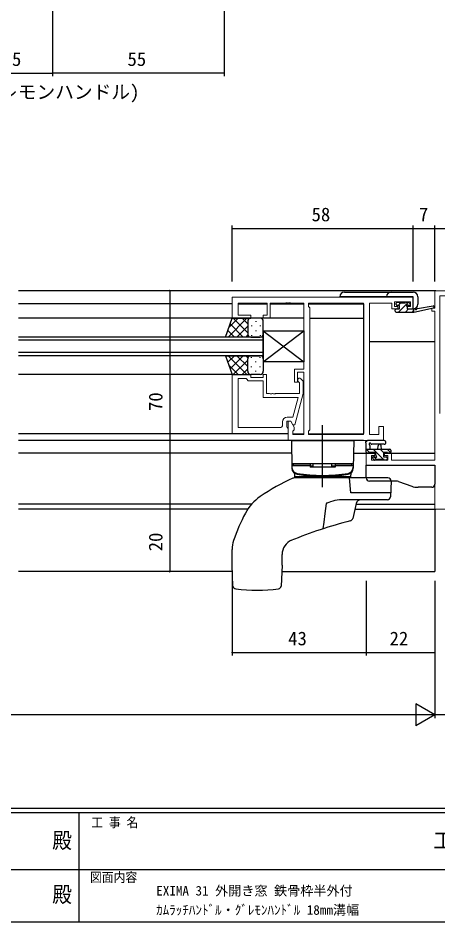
# Model space of a CAD drawing. Units: millimetres, scale not verified. Extents: x -1107 to 397, y -282 to 282.
# Drawn here: x -28.2 to 106.3, y -282.1 to 7.8 of the extents above; entities that cross this region are included whole.
import ezdxf
from ezdxf.enums import TextEntityAlignment as Align

# ---------------------------------------------------------------- set-up
doc = ezdxf.new("R2010")
doc.units = ezdxf.units.MM
doc.header["$LTSCALE"] = 2
for name, color, linetype in [('0-1_USER1', 3, 'Continuous'), ('0-3_YKK_12', 2, 'Continuous'), ('0-4_YKK_13', 4, 'Continuous'), ('0-6_YKK_D', 6, 'Continuous'), ('0-7_YKK_ZWAK', 7, 'Continuous')]:
    doc.layers.add(name, color=color, linetype=linetype)
doc.layers.add('0-2_YKK_11', color=7, linetype='Continuous', lineweight=18)
doc.styles.add('ＭＳ ゴシック', font='')
doc.styles.get('ＭＳ ゴシック').set_extended_font_data('MS Gothic')

msp = doc.modelspace()

# ---------------------------------------------------------------- linework, layer by layer
at = {"layer": '0-2_YKK_11'}
for p, q in [((82.419, -83.63), (82.419, -125.77)), ((56.549, -122.57), (56.549, -121.7))]:
    msp.add_line(p, q, dxfattribs=at)
for points in [[(106.979, -119.07), (106.979, -81.33), (124.391, -81.33), (124.574, -81.21), (125.124, -81.21), (125.307, -81.33), (125.391, -81.33), (125.574, -81.21), (126.124, -81.21), (126.307, -81.33), (135.349, -81.33), (135.349, -79.7), (105.349, -79.7), (105.349, -85.2), (104.349, -85.2), (104.349, -86.2), (105.349, -86.2)], [(98.349, -81.7), (40.349, -81.7), (40.349, -88.5), (46.349, -88.5), (46.349, -87.5), (42.279, -87.5), (42.279, -83.63), (51.549, -83.63), (51.549, -87.5), (50.349, -87.5), (50.349, -88.5), (52.549, -88.5), (52.549, -83.63), (57.391, -83.63), (57.574, -83.51), (58.124, -83.51), (58.307, -83.63), (58.391, -83.63), (58.574, -83.51), (59.124, -83.51), (59.307, -83.63), (63.349, -83.63), (63.349, -104.8), (60.349, -104.8), (60.349, -109), (61.349, -109), (61.349, -105.8), (63.349, -105.8), (63.349, -125.77), (59.849, -125.77), (59.849, -124.7), (60.279, -124.27), (60.279, -123.457), (59.149, -121.5), (58.349, -121.5), (58.349, -127.7), (88.849, -127.7), (88.849, -123.2), (87.349, -123.2), (87.349, -125.77)], [(87.349, -125.77), (84.349, -125.77), (84.349, -83.63), (91.549, -83.63), (91.549, -84.43), (91.549, -85.5), (93.449, -85.5), (93.449, -84.7), (92.349, -84.7), (92.349, -83.2), (97.549, -83.2), (97.549, -84.7), (96.449, -84.7), (96.449, -85.5), (98.349, -85.5), (98.349, -81.7)], [(105.349, -86.2), (105.349, -133.97), (91.449, -133.97), (91.449, -131.7), (89.149, -131.7), (89.149, -132.5), (90.249, -132.5), (90.249, -133.97), (84.979, -133.97), (84.979, -132.5), (86.149, -132.5), (86.149, -131.7), (83.349, -131.7), (83.349, -135.6), (105.349, -135.6), (105.349, -149.7), (130.349, -149.7)], [(40.349, -125.5), (40.349, -106.5), (46.349, -106.5), (46.349, -107.5), (50.349, -107.5), (50.349, -106.5), (51.349, -106.5), (51.349, -112.6), (52.391, -112.6), (52.574, -112.72), (53.124, -112.72), (53.307, -112.6), (53.391, -112.6), (53.574, -112.72), (54.124, -112.72), (54.307, -112.6), (61.949, -112.6), (61.949, -109.149), (61.525, -108.724)], [(62.373, -107.876), (63.149, -108.651), (63.149, -112.597), (60.442, -122.7), (59.842, -122.7), (59.149, -121.5), (57.849, -121.5), (57.849, -123.3), (58.049, -123.5), (58.349, -123.8), (58.349, -125.5), (40.349, -125.5)], [(42.279, -107.8), (42.279, -123.57), (55.549, -123.57)], [(58.049, -120.2), (59.869, -120.2), (61.558, -113.9), (50.349, -113.9), (50.349, -108.5), (45.549, -108.5), (45.049, -108), (44.849, -107.8), (42.279, -107.8), (42.279, -123.57)]]:
    msp.add_lwpolyline(points, dxfattribs=at)
msp.add_lwpolyline([(82.419, -83.63), (82.419, -125.77), (64.849, -125.77), (64.849, -124.7), (65.279, -124.27), (65.279, -85.13), (64.849, -84.7), (64.849, -83.63)], close=True, dxfattribs=at)
for centre, radius, start, end in [((61.949, -108.3), 0.6, 44.99999, 225.00001), ((58.049, -121.7), 1.5, 90.00001, 179.99999), ((55.549, -122.57), 1, 270.00001, 359.99999)]:
    msp.add_arc(centre, radius, start, end, dxfattribs=at)
at = {"layer": '0-3_YKK_12'}
for p, q in [((105.649, -79.7), (-28.151, -79.7)), ((40.349, -83.9), (-28.151, -83.9)), ((42.281, -83.9), (51.548, -83.9)), ((52.551, -83.9), (63.348, -83.9)), ((64.851, -83.9), (82.419, -83.9)), ((82.419, -83.9), (82.419, -125.47)), ((63.349, -88.5), (-28.151, -88.5)), ((65.279, -88.5), (82.419, -88.5)), ((50.35, -94.501), (-28.151, -94.501)), ((50.35, -95.501), (-28.151, -95.501)), ((50.35, -100.501), (50.35, -94.501)), ((84.349, -95.9), (105.349, -95.9)), ((50.35, -99.501), (-28.151, -99.501)), ((50.35, -100.501), (-28.151, -100.501)), ((40.349, -106.5), (-28.151, -106.5)), ((58.349, -125.5), (-28.151, -125.5)), ((59.851, -125.5), (63.348, -125.5)), ((64.851, -125.5), (82.419, -125.5)), ((82.419, -127.7), (-28.151, -127.7)), ((59.419, -131.7), (-28.151, -131.7)), ((79.279, -131.7), (86.449, -131.7)), ((88.849, -131.7), (105.349, -131.7)), ((104.849, -135.601), (104.849, -135.6)), ((46.634, -148.07), (-28.151, -148.07)), ((45.38, -149.7), (-28.151, -149.7)), ((79.749, -149.7), (105.649, -149.7)), ((80.075, -148.07), (105.349, -148.07)), ((105.349, -149.7), (105.349, -169.7)), ((40.436, -169.7), (-28.151, -169.7)), ((56.262, -169.7), (105.349, -169.7))]:
    msp.add_line(p, q, dxfattribs=at)
at = {"layer": '0-4_YKK_13'}
for p, q in [((76.351, -80.08), (98.351, -80.08)), ((98.351, -81.58), (74.851, -81.58)), ((92.951, -84.1), (92.951, -83.6)), ((93.251, -83.3), (93.751, -83.3)), ((93.525, -84.4), (94.425, -83.5)), ((93.67, -86.5), (96.853, -83.318)), ((93.951, -83.5), (95.951, -83.5)), ((96.151, -83.3), (96.751, -83.3)), ((96.963, -83.388), (97.463, -83.888)), ((98.351, -85.48), (98.351, -81.58)), ((99.851, -81.58), (99.851, -83.98)), ((92.651, -86.2), (92.651, -85.8)), ((92.951, -85.5), (94.051, -85.5)), ((92.951, -86.5), (98.649, -86.5)), ((95.916, -86.5), (96.916, -85.5)), ((97.251, -84.4), (96.912, -84.4)), ((98.161, -86.5), (98.649, -86.011)), ((98.649, -86.5), (104.915, -85.093)), ((98.649, -85.5), (98.736, -85.486)), ((98.649, -86.5), (98.649, -85.5)), ((99.762, -85.32), (104.801, -84.504)), ((45.081, -88.501), (39.081, -94.501)), ((42.252, -88.501), (39.292, -91.461)), ((45.349, -93.121), (40.729, -88.501)), ((45.349, -90.292), (43.557, -88.501)), ((45.349, -89.501), (45.349, -93.101)), ((49.349, -88.501), (46.349, -88.501)), ((47.986, -89.421), (47.986, -89.621)), ((50.349, -93.501), (50.349, -89.501)), ((41.072, -94.501), (38.96, -92.389)), ((43.9, -94.501), (39.705, -90.305)), ((45.349, -91.061), (41.909, -94.501)), ((45.349, -89.901), (45.349, -93.501)), ((46.571, -90.836), (46.571, -91.036)), ((47.986, -92.451), (47.986, -92.651)), ((49.401, -90.836), (49.401, -91.036)), ((50.349, -102.5), (63.349, -92.5)), ((50.349, -92.5), (63.349, -102.5)), ((50.349, -92.5), (50.349, -102.5)), ((50.349, -92.5), (63.349, -92.5)), ((46.349, -94.501), (38.206, -94.501)), ((45.406, -93.832), (44.738, -94.501)), ((46.349, -94.501), (49.349, -94.501)), ((46.571, -93.866), (46.571, -94.066)), ((49.401, -93.866), (49.401, -94.066)), ((38.206, -100.501), (46.349, -100.501)), ((41.072, -100.501), (38.96, -102.612)), ((45.081, -106.501), (39.081, -100.501)), ((43.901, -100.501), (39.705, -104.696)), ((45.349, -103.94), (41.909, -100.501)), ((45.406, -101.169), (44.738, -100.501)), ((46.349, -100.501), (49.349, -100.501)), ((46.571, -101.136), (46.571, -100.936)), ((49.401, -101.136), (49.401, -100.936)), ((42.252, -106.501), (39.292, -103.54)), ((45.349, -101.88), (40.729, -106.501)), ((45.349, -105.101), (45.349, -101.501)), ((45.349, -105.501), (45.349, -101.901)), ((46.571, -104.166), (46.571, -103.966)), ((47.986, -102.551), (47.986, -102.351)), ((49.401, -104.166), (49.401, -103.966)), ((50.349, -101.501), (50.349, -105.501)), ((45.349, -104.709), (43.557, -106.501)), ((49.349, -106.501), (46.349, -106.501)), ((47.986, -105.581), (47.986, -105.381)), ((69.349, -142.7), (69.349, -122.77)), ((59.349, -127.7), (59.504, -136.593)), ((59.349, -127.7), (79.349, -127.7)), ((79.349, -127.7), (79.194, -136.593)), ((83.349, -131.4), (83.349, -128.72)), ((89.077, -127.7), (83.915, -127.7)), ((84.549, -129.32), (84.549, -130.5)), ((89.077, -128.9), (85.116, -128.903)), ((87.049, -130.5), (87.151, -129.356)), ((88.249, -130.5), (88.147, -129.356)), ((83.349, -130.5), (90.949, -130.5)), ((84.429, -131.587), (83.349, -130.507)), ((84.249, -131.7), (83.649, -131.7)), ((88.887, -133.8), (85.587, -130.5)), ((85.649, -132.9), (85.988, -132.9)), ((86.826, -133.985), (85.742, -132.9)), ((88.849, -131.517), (87.832, -130.5)), ((90.049, -133.2), (90.049, -133.7)), ((91.175, -131.598), (90.077, -130.5)), ((90.949, -131.7), (90.349, -131.7)), ((91.249, -130.8), (91.249, -131.4)), ((79.201, -135.2), (59.497, -135.2)), ((59.501, -135.7), (65.349, -135.7)), ((59.501, -135.7), (59.501, -136.249)), ((59.999, -135.7), (59.999, -135.2)), ((59.999, -135.2), (65.349, -135.2)), ((65.349, -135.2), (65.349, -136.2)), ((66.349, -135.88), (65.349, -135.88)), ((66.349, -135.88), (66.349, -135.2)), ((72.349, -135.88), (72.349, -135.2)), ((73.349, -135.88), (72.349, -135.88)), ((73.349, -135.2), (78.699, -135.2)), ((73.349, -135.7), (79.197, -135.7)), ((78.699, -135.7), (78.699, -135.2)), ((79.197, -135.7), (79.197, -136.249)), ((85.937, -133.912), (85.437, -133.412)), ((86.749, -134), (86.149, -134)), ((89.049, -133.8), (86.949, -133.8)), ((89.749, -134), (89.249, -134)), ((60.333, -138.299), (60.349, -139.2)), ((78.365, -138.299), (78.349, -139.2)), ((90.314, -139.7), (60.236, -139.7)), ((60.349, -139.2), (78.349, -139.2)), ((93, -140.701), (84.349, -140.701)), ((91.313, -140.735), (91.138, -145.735)), ((93.677, -140.819), (97.919, -142.346)), ((104.349, -142.701), (99.952, -142.701)), ((90.139, -146.7), (75.486, -146.7)), ((80.09, -147.878), (79.029, -152.698)), ((40.349, -167.7), (40.349, -162.669)), ((56.349, -167.7), (56.349, -164.296)), ((40.64, -174.357), (40.349, -167.7)), ((56.349, -167.7), (56.058, -174.357))]:
    msp.add_line(p, q, dxfattribs=at)
for points in [[(94.051, -85.5), (94.051, -84.4), (93.251, -84.4)], [(96.451, -84.861), (96.451, -85.5), (98.649, -85.5)], [(38.206, -94.501), (40.349, -88.501), (46.349, -88.501)], [(63.349, -92.5), (63.349, -102.5), (50.349, -102.5)], [(38.206, -100.501), (40.349, -106.501), (46.349, -106.501)], [(86.449, -132.439), (86.449, -131.5), (84.449, -131.5)], [(90.149, -131.5), (88.849, -131.5), (88.849, -132.9), (89.749, -132.9)], [(73.349, -135.2), (73.349, -136.2), (65.349, -136.2)], [(83.349, -139.701), (83.349, -135.601), (105.349, -135.601), (105.349, -141.701)], [(60.449, -139.7), (60.449, -139.2), (78.249, -139.2), (78.249, -139.7)], [(91.218, -144.463), (78.42, -144.463), (78.003, -139.7)], [(75.486, -146.7), (74.765, -146.734), (74.044, -146.827), (73.32, -146.971), (72.602, -147.156), (71.84, -147.389), (71.346, -147.558), (71.032, -147.672), (70.833, -147.748), (70.709, -147.798), (70.631, -147.831), (70.582, -147.855), (70.552, -147.872), (70.526, -147.892), (70.519, -147.901), (70.516, -147.911)], [(70.516, -147.911), (70.102, -151.088), (69.722, -153.895), (69.427, -156.036)]]:
    msp.add_lwpolyline(points, dxfattribs=at)
for centre, radius, start, end in [((76.351, -81.58), 1.5, 90, 180), ((91.351, -81.58), 1.5, 90, 180), ((98.351, -81.58), 1.5, 0, 90), ((93.251, -83.6), 0.3, 90, 180), ((93.751, -83.5), 0.2, 0, 90), ((96.151, -83.5), 0.2, 90, 180), ((96.751, -83.6), 0.3, 45, 90), ((97.251, -84.1), 0.3, 270, 45), ((98.351, -83.98), 1.5, 270, 0), ((92.951, -85.8), 0.3, 90, 180), ((92.951, -86.2), 0.3, 180, 270), ((93.251, -84.1), 0.3, 180, 270), ((96.451, -84.4), 0.25, 33.05573, 236.94427), ((96.151, -84.861), 0.3, 0, 56.94427), ((96.912, -84.1), 0.3, 213.05573, 270), ((98.784, -85.782), 0.3, 39.19754, 99.19754), ((99.249, -85.403), 0.3, 219.19754, 339.19754), ((99.81, -85.616), 0.3, 99.19754, 159.19754), ((104.849, -84.8), 0.3, 282.65862, 99.19754), ((46.349, -89.501), 1, 90, 180), ((46.349, -89.501), 1, 90, 180), ((49.349, -89.501), 1, 360, 90), ((46.349, -93.501), 1, 180, 270), ((46.349, -93.501), 1, 180, 270), ((49.349, -93.501), 1, 270, 360), ((46.349, -101.501), 1, 90, 180), ((46.349, -101.501), 1, 90, 180), ((49.349, -101.501), 1, 360, 90), ((46.349, -105.501), 1, 180, 270), ((46.349, -105.501), 1, 180, 270), ((49.349, -105.501), 1, 270, 360), ((83.349, -128.2), 0.3, 79.47122, 240), ((83.049, -128.72), 0.3, 0, 60), ((83.459, -127.61), 0.3, 259.47122, 319.47122), ((83.915, -128), 0.3, 90, 139.47122), ((84.549, -128.8), 0.3, 19.18976, 240), ((84.249, -129.32), 0.3, 0, 60), ((85.116, -128.603), 0.3, 199.18976, 270.04023), ((87.649, -129.4), 0.5, 5.09207, 174.90793), ((89.077, -128.3), 0.6, 270.04023, 90.04023), ((83.649, -131.4), 0.3, 180, 270), ((84.249, -131.5), 0.2, 270, 0), ((85.649, -133.2), 0.3, 90, 225), ((85.988, -133.2), 0.3, 33.05573, 90), ((86.449, -132.9), 0.25, 213.05573, 56.94427), ((86.749, -132.439), 0.3, 180, 236.94427), ((89.749, -133.2), 0.3, 0, 90), ((90.349, -131.5), 0.2, 180, 270), ((90.949, -130.8), 0.3, 0, 90), ((90.949, -131.4), 0.3, 270, 0), ((61.501, -136.249), 2, 180, 260.68785), ((77.197, -136.249), 2, 279.31215, 0), ((86.149, -133.7), 0.3, 225, 270), ((86.749, -133.8), 0.2, 270, 0), ((89.249, -133.8), 0.2, 180, 270), ((89.749, -133.7), 0.3, 270, 0), ((61.504, -136.558), 2, 181, 260.69127), ((60.083, -138.303), 0.25, 1, 50.84749), ((69.349, -88.388), 50.5, 260.68785, 279.31215), ((69.349, -88.697), 50.5, 260.69127, 279.30873), ((77.194, -136.558), 2, 279.30873, 359), ((78.615, -138.303), 0.25, 129.15251, 179), ((86.249, -199.175), 65, 113.98266, 124.58649), ((60.236, -140.7), 1, 90, 113.98266), ((84.349, -139.701), 1, 180, 270), ((84.349, -139.701), 1, 180, 270), ((90.314, -140.7), 1, 358, 90), ((93, -142.701), 2, 70.20112, 90), ((104.349, -141.701), 1, 270, 0), ((99.952, -136.701), 6, 250.20112, 270), ((57.867, -158.011), 15, 124.58649, 152.13548), ((81.555, -148.2), 1.5, 90, 167.59259), ((90.139, -145.7), 1, 270, 358), ((97.649, -179.043), 60, 152.13548, 161.27295), ((115.759, -298.7), 150, 104.46039, 112.17895), ((78.053, -152.484), 1, 284.46039, 347.59259), ((49.349, -162.669), 9, 161.27295, 180), ((61.349, -164.296), 5, 112.03923, 180), ((41.639, -174.314), 1, 182.5, 263.41335), ((48.349, -116.2), 59.5, 263.41335, 276.58665), ((55.059, -174.314), 1, 276.58665, 357.5)]:
    msp.add_arc(centre, radius, start, end, dxfattribs=at)
at = {"layer": '0-6_YKK_D'}
for p, q in [((-17.151, 13.129), (-17.151, -10.871)), ((-17.151, 13.129), (-17.151, -10.871)), ((37.849, 13.129), (37.849, -10.871)), ((-42.151, -9.871), (-17.151, -9.871)), ((37.849, -9.871), (-17.151, -9.871)), ((40.349, -76.7), (40.349, -58.7)), ((40.349, -59.7), (98.349, -59.7)), ((98.349, -76.7), (98.349, -58.7)), ((98.349, -76.7), (98.349, -58.7)), ((98.349, -59.7), (105.349, -59.7)), ((105.349, -76.7), (105.349, -58.7)), ((105.349, -76.7), (105.349, -58.7)), ((105.349, -59.7), (135.349, -59.7)), ((37.349, -79.7), (19.349, -79.7)), ((20.349, -79.7), (20.349, -149.7)), ((37.349, -149.7), (19.349, -149.7)), ((37.349, -149.7), (19.349, -149.7)), ((20.349, -149.7), (20.349, -169.7)), ((37.349, -169.7), (19.349, -169.7)), ((40.349, -172.7), (40.349, -196.7)), ((83.349, -172.7), (83.349, -196.7)), ((83.349, -172.7), (83.349, -196.7)), ((105.349, -172.7), (105.349, -216.7)), ((105.349, -172.7), (105.349, -196.7)), ((105.349, -172.7), (105.349, -216.7)), ((40.349, -195.7), (83.349, -195.7)), ((83.349, -195.7), (105.349, -195.7)), ((105.349, -215.7), (99.287, -212.2)), ((99.287, -212.2), (99.287, -219.2)), ((98.349, -215.7), (-157.651, -215.7)), ((105.349, -215.7), (93.225, -215.7)), ((105.349, -215.7), (99.287, -219.2)), ((130.349, -215.7), (105.349, -215.7))]:
    msp.add_line(p, q, dxfattribs=at)
for centre, start, end in [((-17.151, -9.871), 0, 180), ((-17.151, -9.871), 0, 180), ((-17.151, -9.871), 180, 0), ((-17.151, -9.871), 180, 0), ((37.849, -9.871), 0, 180), ((37.849, -9.871), 180, 0), ((40.349, -59.7), 0, 180), ((40.349, -59.7), 180, 0), ((98.349, -59.7), 0, 180), ((98.349, -59.7), 0, 180), ((98.349, -59.7), 180, 0), ((98.349, -59.7), 180, 0), ((105.349, -59.7), 0, 180), ((105.349, -59.7), 0, 180), ((105.349, -59.7), 180, 0), ((105.349, -59.7), 180, 0), ((20.349, -79.7), 90, 270), ((20.349, -79.7), 270, 90), ((20.349, -149.7), 90, 270), ((20.349, -149.7), 90, 270), ((20.349, -149.7), 270, 90), ((20.349, -149.7), 270, 90), ((20.349, -169.7), 90, 270), ((20.349, -169.7), 270, 90), ((40.349, -195.7), 0, 180), ((40.349, -195.7), 180, 0), ((83.349, -195.7), 0, 180), ((83.349, -195.7), 0, 180), ((83.349, -195.7), 180, 0), ((83.349, -195.7), 180, 0), ((105.349, -195.7), 0, 180), ((105.349, -195.7), 180, 0)]:
    msp.add_arc(centre, 0.106, start, end, dxfattribs=at)
at = {"layer": '0-7_YKK_ZWAK'}
for p, q in [((376.2, -245.7), (-393.8, -245.7)), ((338.4, -247.1), (-393.8, -247.1)), ((-8.8, -247.1), (-8.8, -282.1)), ((-136.2, -265.299), (-7.4, -265.299)), ((-7.4, -265.299), (121.4, -265.299)), ((-393.8, -282.1), (338.4, -282.1))]:
    msp.add_line(p, q, dxfattribs=at)

# ---------------------------------------------------------------- texts
at = {"layer": '0-1_USER1', "style": 'ＭＳ ゴシック'}
for s, height, p in [('両開き召合せ部(グレモンハンドル)', 4.399, (-85.34, -19.421)), ('EXIMA 31 外開き窓 鉄骨枠半外付', 3.079, (16.057, -274.549)), ('ｶﾑﾗｯﾁﾊﾝﾄﾞﾙ・ｸﾞﾚﾓﾝﾊﾝﾄﾞﾙ 18mm溝幅', 3.079, (15.997, -280.725))]:
    msp.add_text(s, height=height, dxfattribs=at).set_placement(p, align=Align.BOTTOM_LEFT)
at = {"layer": '0-6_YKK_D', "style": 'ＭＳ ゴシック'}
for s, p in [('25', (-33.171, -8.871)), ('55', (6.829, -8.871)), ('58', (65.829, -58.7)), ('7', (100.249, -58.7)), ('43', (58.329, -194.7)), ('22', (90.829, -194.7))]:
    msp.add_text(s, height=4.399, dxfattribs=at).set_placement(p, align=Align.BOTTOM_LEFT)
for s, p in [('70', (19.349, -118.22)), ('20', (19.349, -163.22))]:
    msp.add_text(s, height=4.399, rotation=90, dxfattribs=at).set_placement(p, align=Align.BOTTOM_LEFT)
at = {"layer": '0-7_YKK_ZWAK', "style": 'ＭＳ ゴシック', "width": 0.9}
for s, height, p in [('工 事 名', 3.079, (-4.788, -252.633)), ('殿', 5.132, (-17.282, -260.056)), ('工事', 5.132, (104.831, -260.056)), ('図面内容', 3.079, (-5.183, -270.248)), ('殿', 5.132, (-17.282, -277.378))]:
    msp.add_text(s, height=height, dxfattribs=at).set_placement(p, align=Align.BOTTOM_LEFT)

doc.saveas('drawing.dxf')
